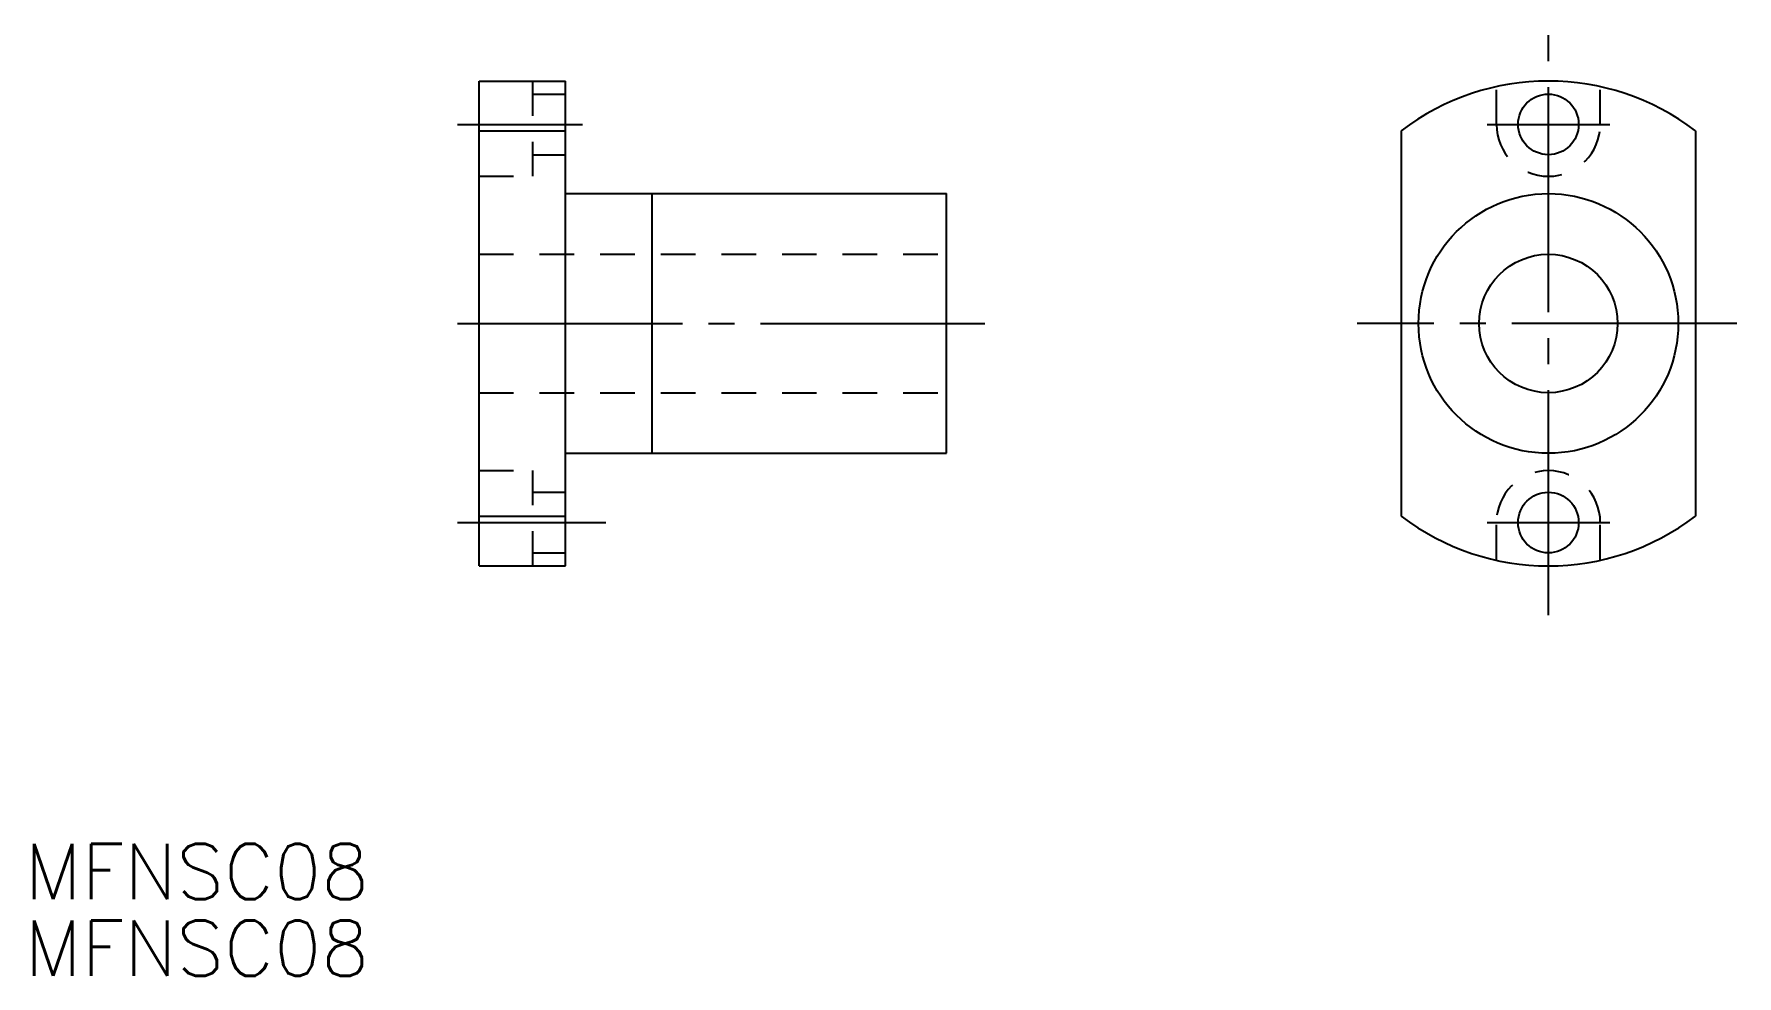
# Model space of a CAD drawing. Extents: x 80.1 to 178.4, y 138.7 to 193.1.
import ezdxf

# ---------------------------------------------------------------- set-up
doc = ezdxf.new("R2010")
doc.units = 0
doc.linetypes.add('CENTER', pattern=[17.5, 13, -1.5, 1.5, -1.5])
doc.linetypes.add('DASHED', pattern=[3.5, 2, -1.5])
doc.layers.get('0').update_dxf_attribs({"linetype": 'CONTINUOUS'})
doc.layers.add('CENTER', color=1, linetype='CENTER')
doc.styles.get("Standard").update_dxf_attribs({"font": 'txt.shx', "bigfont": '@extfont2.shx'})

msp = doc.modelspace()

# ---------------------------------------------------------------- linework, layer by layer
at = {"color": 7, "linetype": 'CONTINUOUS'}
for p, q in [((105.762, 190.391), (110.762, 190.391)), ((105.762, 162.391), (105.762, 190.391)), ((110.762, 162.391), (110.762, 190.391)), ((105.762, 187.515), (110.762, 187.515)), ((159.023, 187.515), (159.023, 165.267)), ((176.023, 187.515), (176.023, 165.267)), ((110.762, 183.891), (132.762, 183.891)), ((115.762, 168.891), (115.762, 183.891)), ((132.762, 168.891), (132.762, 183.891)), ((110.762, 168.891), (132.762, 168.891)), ((105.762, 165.267), (110.762, 165.267)), ((105.762, 162.391), (110.762, 162.391))]:
    msp.add_line(p, q, dxfattribs=at)
at = {"color": 3, "linetype": 'DASHED'}
for p, q in [((108.862, 184.891), (108.862, 190.391)), ((164.523, 187.891), (164.523, 190.025)), ((170.523, 187.891), (170.523, 190.025)), ((108.862, 189.641), (110.762, 189.641)), ((108.862, 186.141), (110.762, 186.141)), ((105.762, 184.891), (108.862, 184.891)), ((105.762, 180.391), (132.762, 180.391)), ((105.762, 172.391), (132.762, 172.391)), ((105.762, 167.891), (108.862, 167.891)), ((108.862, 162.391), (108.862, 167.891)), ((108.862, 166.641), (110.762, 166.641)), ((164.523, 162.756), (164.523, 164.891)), ((170.523, 162.756), (170.523, 164.891)), ((108.862, 163.141), (110.762, 163.141))]:
    msp.add_line(p, q, dxfattribs=at)
at = {"color": 7, "linetype": 'CONTINUOUS'}
for centre, radius in [((167.523, 187.891), 1.75), ((167.523, 176.391), 7.5), ((167.523, 176.391), 4), ((167.523, 164.891), 1.75)]:
    msp.add_circle(centre, radius, dxfattribs=at)
for start, end in [(52.6168, 127.3832), (232.6168, 307.3832)]:
    msp.add_arc((167.523, 176.391), 14, start, end, dxfattribs=at)
at = {"color": 3, "linetype": 'DASHED'}
for centre, start, end in [((167.523, 187.891), 180, 0), ((167.523, 164.891), 0, 180)]:
    msp.add_arc(centre, 3, start, end, dxfattribs=at)
at = {"layer": 'CENTER', "color": 1, "linetype": 'CENTER'}
for p, q in [((167.523, 159.547), (167.523, 193.108)), ((104.51, 187.891), (111.732, 187.891)), ((163.979, 187.891), (171.067, 187.891)), ((104.51, 176.391), (134.979, 176.391)), ((178.415, 176.391), (156.475, 176.391)), ((104.51, 164.891), (111.732, 164.891)), ((104.51, 164.891), (113.091, 164.891)), ((163.979, 164.891), (171.067, 164.891))]:
    msp.add_line(p, q, dxfattribs=at)

# ---------------------------------------------------------------- texts
at = {"color": 7, "linetype": 'CONTINUOUS'}
for p in [(79.513, 143.136), (79.513, 138.705)]:
    msp.add_text('MFNSC08', height=3.2, dxfattribs=at).set_placement(p)

doc.saveas('drawing.dxf')
